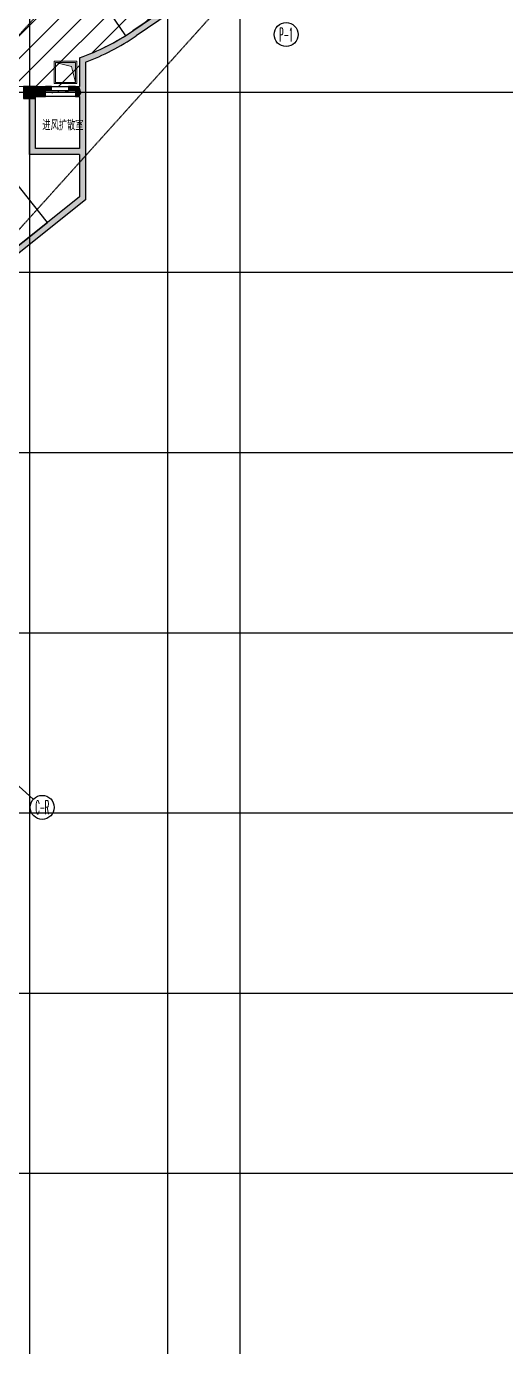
# Model space of a CAD drawing. Extents: x -20827274 to 1300756471, y -549375 to 3431892.
# Drawn here: x 95591 to 119510, y -309151 to -243210 of the extents above; entities that cross this region are included whole.
import ezdxf
from ezdxf.enums import TextEntityAlignment as Align

# ---------------------------------------------------------------- set-up
doc = ezdxf.new("R2010")
doc.units = 0
doc.header["$LTSCALE"] = 10
doc.linetypes.add('暖附图底图$0$DASH', pattern=[0.35, 0.25, -0.1])
doc.linetypes.add('暖附图底图$0$DOTE', pattern=[2.42, 2, -0.2, 0.02, -0.2])
for name, color, linetype in [('1-zs', 3, 'Continuous'), ('AXIS_TEXT', 7, 'Continuous'), ('PUB_HATCH', 8, 'Continuous'), ('暖附图底图$0$1-标注暖通', 8, 'Continuous'), ('暖附图底图$0$A-COLUMN', 8, 'Continuous'), ('暖附图底图$0$A-ROOM_NAME', 8, 'Continuous'), ('暖附图底图$0$A-WALL', 8, 'Continuous'), ('暖附图底图$0$AXIS', 8, 'Continuous'), ('暖附图底图$0$AXIS_TEXT', 8, 'Continuous'), ('暖附图底图$0$C_柴油发电机组', 8, 'Continuous'), ('暖附图底图$0$DOTE', 8, 'Continuous'), ('暖附图底图$0$PUB_HATCH', 8, 'Continuous'), ('暖附图底图$0$R_人防洗消集水坑', 8, 'Continuous'), ('暖附图底图$0$STAIR', 8, 'Continuous'), ('暖附图底图$0$WINDOW_RF', 8, 'Continuous'), ('暖附图底图$0$雨棚投影', 8, 'Continuous')]:
    doc.layers.add(name, color=color, linetype=linetype)
doc.layers.add('暖附图底图$0$F-非人防区', color=8, linetype='Continuous', lineweight=15)
doc.styles.add('COMPLEX', font='COMPLEX.shx', dxfattribs={"width": 0.65})
doc.styles.add('暖附图底图$0$8B2_02', font='tssdeng.shx', dxfattribs={"width": 0.6, "bigfont": 'TSSDCHN.shx'})
doc.styles.add('暖附图底图$0$_TCH_AXIS', font='COMPLEX', dxfattribs={"bigfont": 'GBCBIG'})

# ---------------------------------------------------------------- blocks, each defined once
blk = doc.blocks.new('暖附图底图$0$坡道2')
at = {"layer": '暖附图底图$0$雨棚投影', "linetype": '暖附图底图$0$DASH', "lineweight": -3, "ltscale": 2}
h = blk.add_hatch(dxfattribs=at)
h.set_pattern_fill('ANSI31', color=256, scale=150, angle=-188.45221)
h.set_pattern_definition([(216.54779, (-338685, -816830.86), (141.80179, -191.3002), [])])
h.paths.add_polyline_path([(-138024, -490322), (-160013, -490322), (-160013, -497822), (-138024, -497822)])
at = {"layer": '暖附图底图$0$STAIR', "ltscale": 5}
blk.add_line((-122258, -490322), (-122258, -497822), dxfattribs=at)
blk.add_lwpolyline([(-118658, -497789), (-118658, -490330), (-138024, -490321), (-138024, -497821)], close=True, dxfattribs=at)
blk.add_lwpolyline([(-118658, -493963), (-138024, -494011)], dxfattribs=at)
at = {"layer": '暖附图底图$0$雨棚投影', "linetype": '暖附图底图$0$DASH', "lineweight": -3, "ltscale": 2}
for p, q in [((-160014, -490321), (-160014, -497822)), ((-156414, -490321), (-156414, -497822))]:
    blk.add_line(p, q, dxfattribs=at)
for points in [[(-138024, -497822), (-138024, -490363), (-162014, -490321), (-162014, -497821)], [(-138024, -490322), (-160014, -490322), (-160014, -497822), (-138024, -497822)]]:
    blk.add_lwpolyline(points, close=True, dxfattribs=at)
blk.add_lwpolyline([(-138309, -494012), (-162014, -494071)], dxfattribs=at)
blk = doc.blocks.new('暖附图底图$0$fdj')
at = {"layer": '暖附图底图$0$C_柴油发电机组'}
for points in [[(0, 4200), (-6200, 4200), (-6200, 0), (0, 0)], [(-4700, 1300), (-1700, 1300), (-1700, 2500), (-4700, 2500)], [(-4700, 1300), (-3500, 1300), (-3500, 2500), (-4700, 2500)]]:
    blk.add_lwpolyline(points, close=True, dxfattribs=at)
for points in [[(-3500, 1300), (-4700, 2500)], [(-4700, 1300), (-3500, 2500)], [(-3500, 2100), (-1700, 2100)], [(-3500, 1700), (-1700, 1700)]]:
    blk.add_lwpolyline(points, dxfattribs=at)
at = {"layer": '暖附图底图$0$C_柴油发电机组', "lineweight": -3, "const_width": 10}
for points in [[(-3950, 1900), (-3950, 2050)], [(-2450, 1900), (-2450, 2050)], [(-3950, 1900), (-4100, 1900)], [(-3950, 1900), (-3950, 1750)], [(-3950, 1900), (-3800, 1900)], [(-2450, 1900), (-2600, 1900)], [(-2450, 1900), (-2450, 1750)], [(-2450, 1900), (-2300, 1900)]]:
    blk.add_lwpolyline(points, dxfattribs=at)
blk = doc.blocks.new('暖附图底图$0$洗消污水集水坑')
at = {"layer": '暖附图底图$0$R_人防洗消集水坑', "lineweight": 15}
h = blk.add_hatch(color=256, dxfattribs=at)
h.dxf.hatch_style = 1
h.paths.add_polyline_path([(161254, 16997), (162054, 17197), (161054, 17197), (161054, 16197)])
for points in [[(162114, 17257), (160994, 17257), (160994, 16137), (162114, 16137)], [(162054, 17197), (161054, 17197), (161054, 16197), (162054, 16197)]]:
    blk.add_lwpolyline(points, close=True, dxfattribs=at)
blk.add_lwpolyline([(161054, 16197), (161254, 16997), (162054, 17197)], dxfattribs=at)
blk = doc.blocks.new('暖附图底图$0$洗消坑')
at = {"layer": '暖附图底图$0$R_人防洗消集水坑', "lineweight": 15, "rotation": 270}
blk.add_blockref('暖附图底图$0$洗消污水集水坑', (148053, -208796), dxfattribs=at)
blk = doc.blocks.new('_FZH')
blk.add_lwpolyline([(-0.5, -0.5), (0.5, -0.5), (0.5, 0.5), (-0.5, 0.5)], close=True)
at = {"layer": 'PUB_HATCH'}
blk.add_solid([(-0.5, -0.5), (0.5, -0.5), (-0.5, 0.5), (0.5, 0.5)], dxfattribs=at)
blk = doc.blocks.new('暖附图底图$0$$DorLib2D$00000251')
at = {"color": 0}
for points, const_width in [([(-0.505, 0.178), (0.492, 0.265)], 0.0375), ([(-0.5, 0.125), (-0.289, 0.145)], 0.00625), ([(-0.209, 0.15), (-0.002, 0.169)], 0.00625), ([(0.055, 0.174), (0.246, 0.191)], 0.00625), ([(0.292, 0.194), (0.496, 0.212)], 0.00625)]:
    blk.add_lwpolyline(points, dxfattribs=dict(at, const_width=const_width))
blk = doc.blocks.new('_AXISO')
blk.add_circle((0, 0), 0.5)
at = {"layer": 'AXIS_TEXT', "style": 'COMPLEX', "width": 1.041667}
blk.add_attdef('A', text='', height=0.56, dxfattribs=at).set_placement((-0.25, -0.28), (0.25, -0.28), align=Align.FIT)
blk = doc.blocks.new('暖附图底图$0$AFSFCS')
at = {"layer": '暖附图底图$0$F-非人防区'}
h = blk.add_hatch(dxfattribs=at)
h.set_pattern_fill('ANSI31', color=256, scale=500)
h.set_pattern_definition([(45, (-67208.6, 124839.6), (-561.266, 561.266), [])])
edge = h.paths.add_edge_path()
edge.add_line((91541.4, -234510.4), (91541.4, -233310.4))
edge.add_line((91541.4, -233310.4), (90041.4, -233310.4))
edge.add_line((90041.4, -233310.4), (90041.4, -234210.4))
edge.add_line((90041.4, -234210.4), (90641.4, -234210.4))
edge.add_line((90641.4, -234210.4), (90641.4, -234810.4))
edge.add_line((90641.4, -234810.4), (90341.4, -234810.4))
edge.add_line((90341.4, -234810.4), (90341.4, -237210.4))
edge.add_line((90341.4, -237210.4), (90641.4, -237210.4))
edge.add_line((90641.4, -237210.4), (90641.4, -246210.4))
edge.add_line((90641.4, -246210.4), (98241.4, -246210.4))
edge.add_line((98241.4, -246210.4), (98241.4, -244782.3))
edge.add_arc((94421.1, -233935.4), 11500, 289.402308, 302.132067)
edge.add_line((100537.6, -243673.9), (116462.2, -232829.9))
edge.add_line((116462.2, -232829.9), (112247.1, -226645.6))
edge.add_line((112247.1, -226645.6), (96857.6, -237115.7))
edge.add_arc((94604.8, -233810.4), 4000, 282.072881, 304.277601, ccw=False)
edge.add_line((95441.4, -237721.9), (95441.4, -234510.4))
edge.add_line((95441.4, -234510.4), (91541.4, -234510.4))
at = {"layer": '暖附图底图$0$PUB_HATCH'}
for points in [[(105963.7, -240348.4), (105794.7, -240100.5), (100897.9, -243438.1), (101066.9, -243686)], [(98241.4, -244782.3), (98541.4, -244992.7, 0.0604636), (101066.9, -243686), (100897.9, -243438.1, -0.0649961)], [(98541.4, -244992.7), (98241.4, -244782.3), (98241.4, -246210.4), (98341.4, -246543.7), (98541.4, -246710.4)], [(96041.4, -246210.4), (96041.4, -246710.4), (96541.5, -246710.4), (96541.5, -246210.4)], [(96541.5, -246410.4), (96841.5, -246410.4), (96841.5, -246210.4), (96541.5, -246210.4)], [(98041.5, -246210.4), (97691.5, -246210.4), (97691.5, -246410.4), (98041.5, -246410.4)], [(98041.5, -246210.4), (98041.5, -246710.4), (98241.4, -246710.4), (98341.4, -246543.7), (98241.4, -246210.4)], [(98341.4, -246543.7), (98241.4, -246710.4), (98241.4, -249310.4), (98341.4, -249510.4), (98541.4, -249610.4), (98541.4, -246710.4)], [(96041.4, -246810.4), (95741.4, -246810.4), (95741.4, -249610.4), (96041.4, -249310.4)], [(98341.4, -249510.4), (98241.4, -249310.4), (96041.4, -249310.4), (95741.4, -249610.4), (98241.4, -249610.4)], [(98341.4, -249510.4), (98241.4, -249610.4), (98241.4, -251728), (98541.4, -251872.6), (98541.4, -249610.4)], [(98541.4, -251872.6), (98241.4, -251728), (91789.8, -256865.8), (91773.9, -257006.3), (91976.7, -257100.4)]]:
    blk.add_hatch(color=256, dxfattribs=at).paths.add_polyline_path(points)
at = {"layer": '暖附图底图$0$A-WALL'}
for p, q in [((105794.7, -240100.5), (100897.9, -243438.1)), ((105963.7, -240348.4), (101066.9, -243686)), ((98241.4, -244782.3), (98241.4, -246210.4)), ((98541.4, -244992.7), (98541.4, -246710.4)), ((96041.4, -246210.4), (96541.5, -246210.4)), ((96841.5, -246210.4), (96541.5, -246210.4)), ((96541.5, -246410.4), (96841.5, -246410.4)), ((96541.5, -246710.4), (96541.5, -246410.4)), ((96841.5, -246410.4), (96841.5, -246210.4)), ((98041.5, -246210.4), (97691.5, -246210.4)), ((97691.5, -246210.4), (97691.5, -246410.4)), ((97691.5, -246410.4), (98041.5, -246410.4)), ((98041.5, -246210.4), (98241.4, -246210.4)), ((98041.5, -246410.4), (98041.5, -246710.4)), ((95741.4, -249610.4), (95741.4, -246810.4)), ((96041.4, -246710.4), (96541.5, -246710.4)), ((96041.4, -249310.4), (96041.4, -246810.4)), ((98041.5, -246710.4), (98241.4, -246710.4)), ((98241.4, -246710.4), (98241.4, -249310.4)), ((98541.4, -246710.4), (98541.4, -249610.4)), ((98241.4, -249610.4), (95741.4, -249610.4)), ((98241.4, -249310.4), (96041.4, -249310.4)), ((98241.4, -249610.4), (98241.4, -251728)), ((98541.4, -249610.4), (98541.4, -251872.6)), ((98241.4, -251728), (91789.8, -256865.8)), ((98541.4, -251872.6), (91976.7, -257100.4))]:
    blk.add_line(p, q, dxfattribs=at)
for radius, start in [(11500, 289.402308), (11800, 290.436992)]:
    blk.add_arc((94421.1, -233935.4), radius, start, 304.277388, dxfattribs=at)
at = {"layer": '暖附图底图$0$AXIS'}
blk.add_line((91475.1, -277800.6), (95933.9, -281815.4), dxfattribs=at)
at = {"layer": '暖附图底图$0$DOTE', "color": 16, "linetype": '暖附图底图$0$DOTE', "ltscale": 1.5}
for p, q in [((95741.4, -155629.3), (95741.4, -385768.2)), ((106241.4, -155629.3), (106241.4, -385768.2)), ((145070.3, -246510.4), (16241.4, -246510.4))]:
    blk.add_line(p, q, dxfattribs=at)
at = {"layer": '暖附图底图$0$DOTE', "color": 127, "linetype": '暖附图底图$0$DOTE', "ltscale": 1.5}
for p, q in [((102641.4, -155629.3), (102641.4, -385768.2)), ((-19282.2, -370815), (113456.9, -223393.3)), ((-14328.5, -375027.4), (118287.3, -227742.6)), ((145070.3, -255510.4), (16241.4, -255510.4)), ((145070.3, -264510.4), (16241.4, -264510.4)), ((145070.3, -273510.4), (16241.4, -273510.4)), ((145070.3, -282510.4), (16241.4, -282510.4)), ((145070.3, -291510.4), (16241.4, -291510.4)), ((145070.3, -300510.4), (16241.4, -300510.4))]:
    blk.add_line(p, q, dxfattribs=at)
at = {"layer": '暖附图底图$0$F-非人防区'}
blk.add_lwpolyline([(91541.4, -234510.4), (91541.4, -233310.4), (90041.4, -233310.4), (90041.4, -234210.4), (90641.4, -234210.4), (90641.4, -234810.4), (90341.4, -234810.4), (90341.4, -237210.4), (90641.4, -237210.4), (90641.4, -246210.4), (98241.4, -246210.4), (98241.4, -244782.3, 0.0556012), (100537.6, -243673.9), (116462.2, -232829.9), (112247.1, -226645.6), (96857.6, -237115.7, -0.0971907), (95441.4, -237721.9), (95441.4, -234510.4)], format="xyb", close=True, dxfattribs=at)
at = {"layer": '暖附图底图$0$WINDOW_RF'}
for p, q in [((96841.5, -246210.4), (97691.5, -246210.4)), ((96841.5, -246410.4), (97691.5, -246410.4))]:
    blk.add_line(p, q, dxfattribs=at)
blk.add_lwpolyline([(98041.4, -246710.4), (96541.4, -246710.4)], dxfattribs=at)
blk.add_blockref('暖附图底图$0$洗消坑', (-67208.6, 124839.6))
at = {"rotation": 214.2785819901862}
blk.add_blockref('暖附图底图$0$坡道2', (278652.2, -715668.1), dxfattribs=at)
at = {"linetype": 'Continuous', "rotation": 218.5325870246042}
blk.add_blockref('暖附图底图$0$fdj', (89173.3, -253580.2), dxfattribs=at)
at = {"layer": '暖附图底图$0$A-COLUMN', "xscale": 600, "yscale": 600, "zscale": 600, "rotation": 90}
blk.add_blockref('_FZH', (95741.4, -246510.4), dxfattribs=at)
at = {"layer": '暖附图底图$0$AXIS'}
ref = blk.add_blockref('_AXISO', (108554.7, -243617.2), dxfattribs=dict(at, xscale=1200, yscale=1200, zscale=1200))
ref.add_attrib('A', 'P-1', dxfattribs={"layer": '暖附图底图$0$AXIS_TEXT', "height": 678.82, "style": '暖附图底图$0$_TCH_AXIS', "width": 0.368421}).set_placement((108215.3, -243956.6), (108894.1, -243956.6), align=Align.FIT)
ref = blk.add_blockref('_AXISO', (96379.8, -282216.9), dxfattribs=dict(at, xscale=1200, yscale=1200, zscale=1200))
ref.add_attrib('A', 'C-R', dxfattribs={"layer": '暖附图底图$0$AXIS_TEXT', "height": 678.82, "style": '暖附图底图$0$_TCH_AXIS', "width": 0.323077}).set_placement((96040.4, -282556.3), (96719.2, -282556.3), align=Align.FIT)
at = {"layer": '暖附图底图$0$WINDOW_RF', "xscale": -850, "yscale": -850, "zscale": 200, "rotation": 6.825742432271328e-09}
blk.add_blockref('暖附图底图$0$$DorLib2D$00000251', (97266.5, -246310.4), dxfattribs=at)
at = {"layer": '暖附图底图$0$A-ROOM_NAME', "style": '暖附图底图$0$8B2_02', "width": 0.6}
blk.add_text('进风扩散室', height=525, dxfattribs=at).set_placement((96388.4, -248402.8))
blk = doc.blocks.new('暖附图底图')
at = {"layer": '暖附图底图$0$1-标注暖通', "linetype": '暖附图底图$0$DASH'}
blk.add_blockref('暖附图底图$0$AFSFCS', (500000, 0), dxfattribs=at)

msp = doc.modelspace()

# ---------------------------------------------------------------- block references
at = {"layer": '1-zs'}
msp.add_blockref('暖附图底图', (-500000, 0), dxfattribs=at)

doc.saveas('drawing.dxf')
